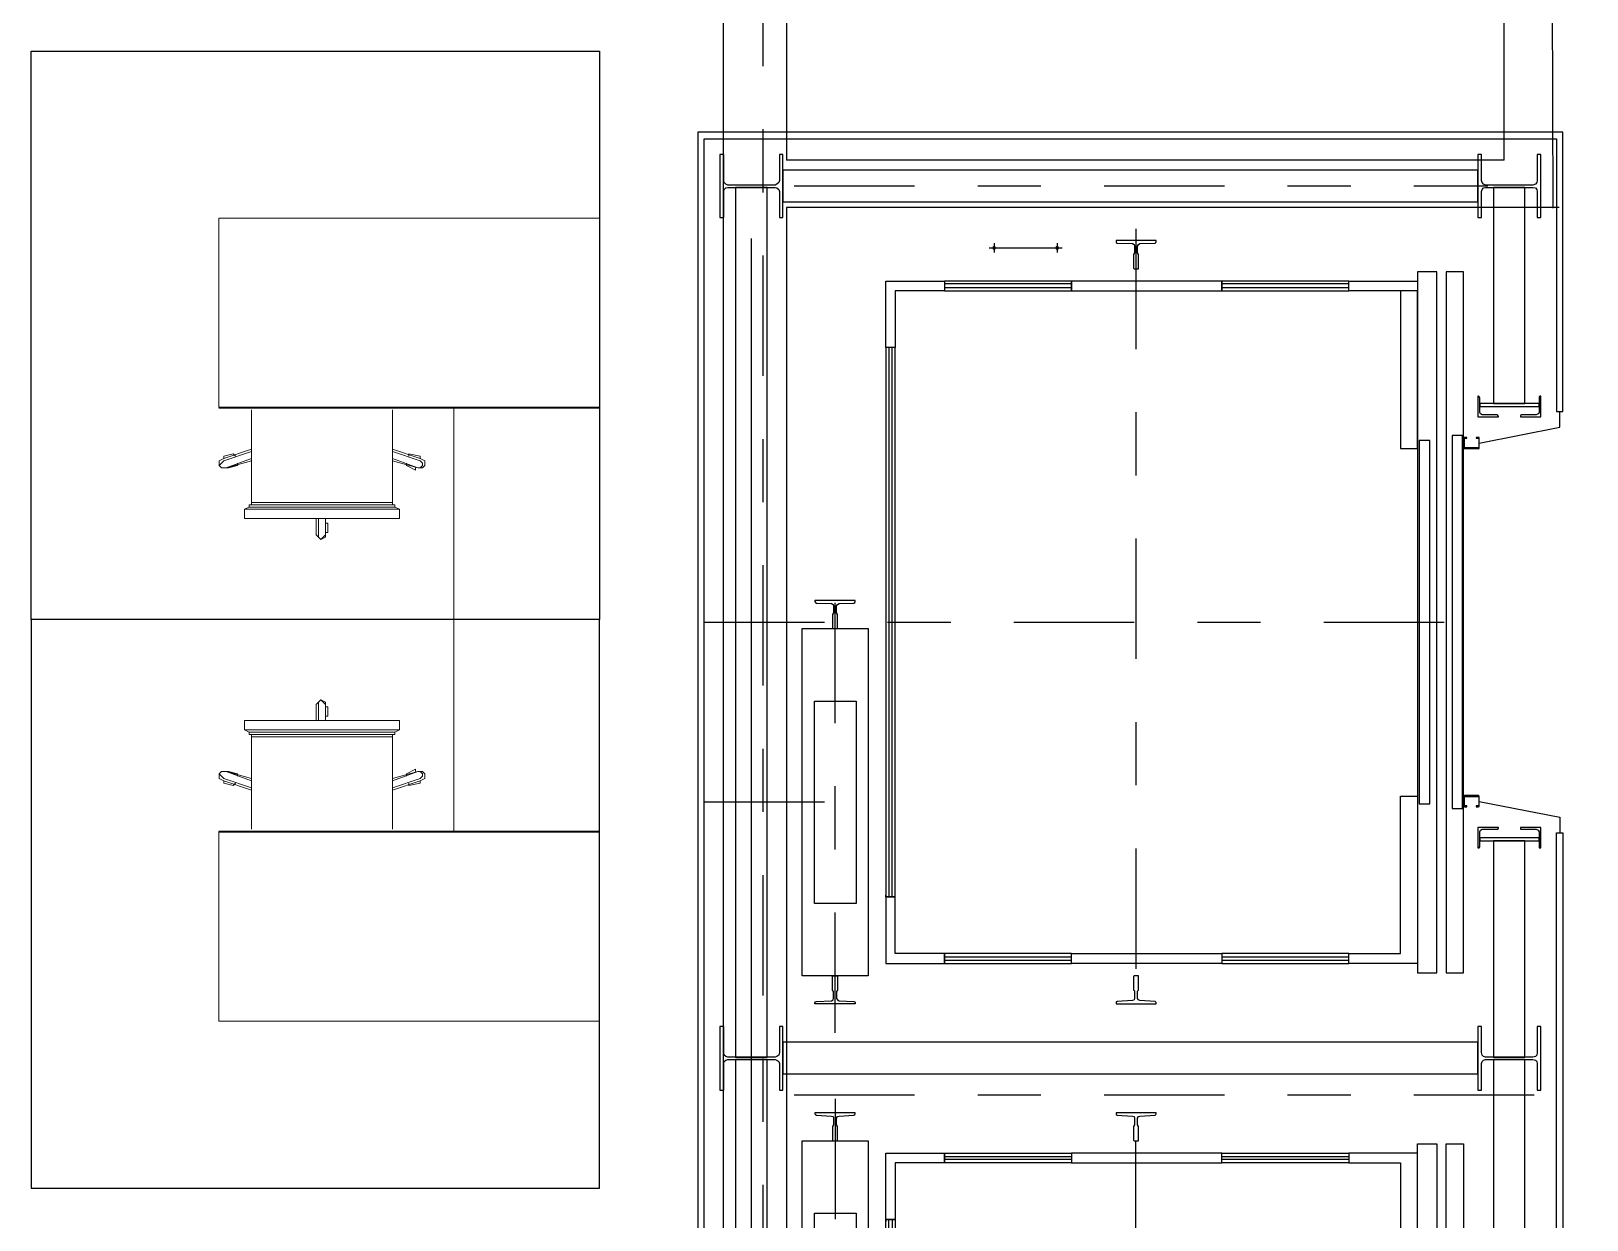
# Model space of a CAD drawing. Header units: millimetres. Extents: x 2148 to 2681, y 758 to 986.
# Drawn here: x 2606.859 to 2609.322, y 948.094 to 949.976 of the extents above; entities that cross this region are included whole.
import ezdxf

# ---------------------------------------------------------------- set-up
doc = ezdxf.new("R2010")
doc.units = ezdxf.units.MM
doc.linetypes.add('ACAD_ISO02W100', pattern=[15, 12, -3])
doc.linetypes.add('CENTER2', pattern=[28.575, 19.05, -3.175, 3.175, -3.175])
for name, color, linetype in [('4', 4, 'Continuous'), ('ar elev', 2, 'Continuous'), ('at_Entity', 7, 'Continuous'), ('COLUMN', 7, 'Continuous'), ('D', 1, 'Continuous'), ('ELAYOUT', 4, 'Continuous'), ('HATCH', 8, 'Continuous'), ('S_GRID LINES', 252, 'Continuous')]:
    doc.layers.add(name, color=color, linetype=linetype)

# ---------------------------------------------------------------- blocks, each defined once
blk = doc.blocks.new('elevf')
at = {"layer": 'ar elev', "color": 8, "linetype": 'CENTER2', "ltscale": 0.01}
for p, q in [((-79971.6435, -1903.4139), (-79971.6435, -1904.641)), ((-79971.3582, -1903.4139), (-79971.3582, -1903.6992)), ((-79970.5474, -1903.4139), (-79970.5474, -1903.6992)), ((-79970.2628, -1903.4139), (-79970.2628, -1904.641)), ((-79971.0176, -1903.6213), (-79971.7248, -1903.6213)), ((-79970.9129, -1903.6213), (-79970.198, -1903.6213)), ((-79972.2562, -1904.0976), (-79971.0307, -1904.0976)), ((-79969.6398, -1904.0976), (-79970.8927, -1904.0976))]:
    blk.add_line(p, q, dxfattribs=at)
at = {"layer": 'ar elev', "color": 8}
for p, q in [((-79972.2282, -1903.8731), (-79972.2438, -1903.8731)), ((-79972.236, -1903.8708), (-79972.2375, -1903.8715)), ((-79972.2375, -1903.8715), (-79972.2375, -1903.8747)), ((-79972.2375, -1903.8747), (-79972.2344, -1903.8747)), ((-79972.236, -1903.8653), (-79972.236, -1903.9807)), ((-79972.2344, -1903.8715), (-79972.236, -1903.8708)), ((-79972.2336, -1903.8731), (-79972.2344, -1903.8715)), ((-79972.2344, -1903.8747), (-79972.2336, -1903.8731)), ((-79969.6625, -1903.8731), (-79969.6774, -1903.8731)), ((-79969.6703, -1903.8708), (-79969.6719, -1903.8715)), ((-79969.6719, -1903.8715), (-79969.6719, -1903.8747)), ((-79969.6719, -1903.8747), (-79969.6688, -1903.8747)), ((-79969.6703, -1903.8653), (-79969.6703, -1903.9807)), ((-79969.6688, -1903.8715), (-79969.6703, -1903.8708)), ((-79969.668, -1903.8731), (-79969.6688, -1903.8715)), ((-79969.6688, -1903.8747), (-79969.668, -1903.8731)), ((-79972.2282, -1903.9729), (-79972.2438, -1903.9729)), ((-79972.236, -1903.9705), (-79972.2375, -1903.9713)), ((-79972.2375, -1903.9713), (-79972.2375, -1903.9744)), ((-79972.2375, -1903.9744), (-79972.236, -1903.9752)), ((-79972.2344, -1903.9713), (-79972.236, -1903.9705)), ((-79972.236, -1903.9752), (-79972.2344, -1903.9744)), ((-79972.2336, -1903.9729), (-79972.2344, -1903.9713)), ((-79972.2344, -1903.9744), (-79972.2336, -1903.9729)), ((-79969.6625, -1903.9729), (-79969.6774, -1903.9729)), ((-79969.6703, -1903.9705), (-79969.6719, -1903.9713)), ((-79969.6719, -1903.9713), (-79969.6719, -1903.9744)), ((-79969.6719, -1903.9744), (-79969.6703, -1903.9752)), ((-79969.6688, -1903.9713), (-79969.6703, -1903.9705)), ((-79969.6703, -1903.9752), (-79969.6688, -1903.9744)), ((-79969.668, -1903.9729), (-79969.6688, -1903.9713)), ((-79969.6688, -1903.9744), (-79969.668, -1903.9729))]:
    blk.add_line(p, q, dxfattribs=at)
at = {"layer": 'ar elev'}
for points in [[(-79971.9771, -1904.7634), (-79972.409, -1904.7634), (-79972.409, -1903.4139), (-79969.4973, -1903.4139), (-79969.4973, -1904.7634), (-79969.9292, -1904.7634), (-79969.9292, -1904.7735), (-79969.4871, -1904.7735), (-79969.4871, -1903.4038), (-79972.4192, -1903.4038), (-79972.4192, -1904.7735), (-79971.9771, -1904.7735)], [(-79970.9442, -1903.4451), (-79970.9029, -1903.4451), (-79970.9029, -1903.4389), (-79971.0034, -1903.4389), (-79971.0034, -1903.4451), (-79970.9613, -1903.4451), (-79970.9582, -1903.4459), (-79970.9559, -1903.4482), (-79970.9551, -1903.4513), (-79970.9551, -1903.5262), (-79970.9559, -1903.5293), (-79970.9582, -1903.5324), (-79970.9613, -1903.5332), (-79971.0034, -1903.5332), (-79971.0034, -1903.5386), (-79970.9029, -1903.5386), (-79970.9029, -1903.5332), (-79970.9442, -1903.5332), (-79970.9481, -1903.5324), (-79970.9504, -1903.5293), (-79970.9512, -1903.5262), (-79970.9512, -1903.4513), (-79970.9504, -1903.4482), (-79970.9481, -1903.4459)], [(-79970.9504, -1903.5293), (-79970.9512, -1903.5262), (-79970.9512, -1903.4513), (-79970.9504, -1903.4482), (-79970.9481, -1903.4459), (-79970.9442, -1903.4451), (-79970.9029, -1903.4451), (-79970.9029, -1903.4389), (-79971.0034, -1903.4389), (-79971.0034, -1903.4451), (-79970.9613, -1903.4451), (-79970.9582, -1903.4459), (-79970.9559, -1903.4482), (-79970.9551, -1903.4513), (-79970.9551, -1903.5262), (-79970.9559, -1903.5293), (-79970.9582, -1903.5324), (-79970.9613, -1903.5332), (-79971.0034, -1903.5332), (-79971.0034, -1903.5386), (-79970.9029, -1903.5386), (-79970.9029, -1903.5332), (-79970.9442, -1903.5332), (-79970.9481, -1903.5324)], [(-79969.5222, -1903.4389), (-79969.622, -1903.4389), (-79969.622, -1903.4451), (-79969.5807, -1903.4451), (-79969.5776, -1903.4459), (-79969.5752, -1903.4482), (-79969.5745, -1903.4513), (-79969.5745, -1903.5262), (-79969.5752, -1903.5293), (-79969.5776, -1903.5324), (-79969.5807, -1903.5332), (-79969.622, -1903.5332), (-79969.622, -1903.5386), (-79969.5222, -1903.5386), (-79969.5222, -1903.5332), (-79969.5635, -1903.5332), (-79969.5667, -1903.5324), (-79969.569, -1903.5293), (-79969.5706, -1903.5262), (-79969.5706, -1903.4513), (-79969.569, -1903.4482), (-79969.5667, -1903.4459), (-79969.5635, -1903.4451), (-79969.5222, -1903.4451)], [(-79971.6333, -1903.5691), (-79971.0837, -1903.5691), (-79971.0837, -1903.6735), (-79971.6333, -1903.6735)], [(-79970.8226, -1903.5691), (-79970.273, -1903.5691), (-79970.273, -1903.6735), (-79970.8226, -1903.6735)], [(-79971.2116, -1903.7016), (-79971.2085, -1903.7016), (-79971.2085, -1903.7016), (-79971.2116, -1903.7016)], [(-79970.6947, -1903.7016), (-79970.6978, -1903.7016), (-79970.6978, -1903.7016), (-79970.6947, -1903.7016)], [(-79972.1837, -1903.9955), (-79972.1681, -1903.9955), (-79972.1681, -1904.2333), (-79972.1837, -1904.2333)], [(-79971.1032, -1903.9955), (-79971.1188, -1903.9955), (-79971.1188, -1904.2333), (-79971.1032, -1904.2333)], [(-79970.8031, -1903.9955), (-79970.7875, -1903.9955), (-79970.7875, -1904.2333), (-79970.8031, -1904.2333)], [(-79969.7226, -1903.9955), (-79969.7382, -1903.9955), (-79969.7382, -1904.2333), (-79969.7226, -1904.2333)], [(-79972.1681, -1904.4344), (-79972.1837, -1904.4344), (-79972.1837, -1904.5435), (-79972.1681, -1904.5435)], [(-79969.7382, -1904.4344), (-79969.7226, -1904.4344), (-79969.7226, -1904.5435), (-79969.7382, -1904.5435)], [(-79972.1681, -1904.5163), (-79971.9187, -1904.5163), (-79971.9187, -1904.5435), (-79972.1681, -1904.5435)], [(-79969.7382, -1904.5163), (-79969.9876, -1904.5163), (-79969.9876, -1904.5435), (-79969.7382, -1904.5435)], [(-79972.1985, -1904.5435), (-79971.0884, -1904.5435), (-79971.0884, -1904.5739), (-79972.1985, -1904.5739)], [(-79971.9311, -1904.5459), (-79971.3558, -1904.5459), (-79971.3558, -1904.563), (-79971.9311, -1904.563)], [(-79969.7078, -1904.5435), (-79970.8179, -1904.5435), (-79970.8179, -1904.5739), (-79969.7078, -1904.5739)], [(-79969.9752, -1904.5459), (-79970.5505, -1904.5459), (-79970.5505, -1904.563), (-79969.9752, -1904.563)], [(-79971.9389, -1904.5981), (-79971.3488, -1904.5981), (-79971.3488, -1904.6145), (-79971.9389, -1904.6145)], [(-79969.9674, -1904.5981), (-79970.5575, -1904.5981), (-79970.5575, -1904.6145), (-79969.9674, -1904.6145)], [(-79971.9202, -1904.616), (-79971.9343, -1904.616), (-79971.9358, -1904.6168), (-79971.9358, -1904.6176), (-79971.9358, -1904.6215), (-79971.935, -1904.6215), (-79971.935, -1904.6176), (-79971.9195, -1904.6176), (-79971.9195, -1904.6402), (-79971.935, -1904.6402), (-79971.935, -1904.6363), (-79971.9358, -1904.6363), (-79971.9358, -1904.6394), (-79971.9358, -1904.641), (-79971.9343, -1904.641), (-79971.9202, -1904.641), (-79971.9187, -1904.641), (-79971.9187, -1904.6394), (-79971.9187, -1904.6176), (-79971.9187, -1904.6168)], [(-79971.3511, -1904.6168), (-79971.3527, -1904.616), (-79971.3667, -1904.616), (-79971.3683, -1904.6168), (-79971.3683, -1904.6176), (-79971.3683, -1904.6394), (-79971.3683, -1904.641), (-79971.3667, -1904.641), (-79971.3527, -1904.641), (-79971.3511, -1904.641), (-79971.3511, -1904.6363), (-79971.3519, -1904.6363), (-79971.3519, -1904.6402), (-79971.3675, -1904.6402), (-79971.3675, -1904.6176), (-79971.3519, -1904.6176), (-79971.3519, -1904.6215), (-79971.3511, -1904.6215)], [(-79970.5372, -1904.6176), (-79970.5388, -1904.616), (-79970.5536, -1904.616), (-79970.5552, -1904.6176), (-79970.5552, -1904.6215), (-79970.5536, -1904.6215), (-79970.5536, -1904.6176), (-79970.5388, -1904.6176), (-79970.5388, -1904.6402), (-79970.5536, -1904.6402), (-79970.5536, -1904.6363), (-79970.5552, -1904.6363), (-79970.5552, -1904.6394), (-79970.5544, -1904.641), (-79970.5536, -1904.641), (-79970.5388, -1904.641), (-79970.538, -1904.641), (-79970.5372, -1904.6394)], [(-79969.9705, -1904.6168), (-79969.972, -1904.616), (-79969.9861, -1904.616), (-79969.9876, -1904.6168), (-79969.9876, -1904.6176), (-79969.9876, -1904.6394), (-79969.9876, -1904.641), (-79969.9861, -1904.641), (-79969.972, -1904.641), (-79969.9705, -1904.641), (-79969.9705, -1904.6363), (-79969.9713, -1904.6363), (-79969.9713, -1904.6402), (-79969.9869, -1904.6402), (-79969.9869, -1904.6176), (-79969.9713, -1904.6176), (-79969.9713, -1904.6215), (-79969.9705, -1904.6215)], [(-79972.2835, -1904.6386), (-79972.3841, -1904.6386), (-79972.3841, -1904.6449), (-79972.3428, -1904.6449), (-79972.3389, -1904.6457), (-79972.3365, -1904.648), (-79972.3358, -1904.6511), (-79972.3358, -1904.726), (-79972.3365, -1904.7299), (-79972.3389, -1904.7322), (-79972.3428, -1904.733), (-79972.3841, -1904.733), (-79972.3841, -1904.7384), (-79972.2835, -1904.7384), (-79972.2835, -1904.733), (-79972.3256, -1904.733), (-79972.3287, -1904.7322), (-79972.3311, -1904.7299), (-79972.3319, -1904.726), (-79972.3319, -1904.6511), (-79972.3311, -1904.648), (-79972.3287, -1904.6457), (-79972.3256, -1904.6449), (-79972.2835, -1904.6449)], [(-79971.9686, -1904.6386), (-79972.0013, -1904.6386), (-79972.0013, -1904.6394), (-79972.0005, -1904.641), (-79971.999, -1904.6418), (-79971.9756, -1904.6418), (-79971.9725, -1904.6433), (-79971.9717, -1904.6457), (-79971.9717, -1904.6691), (-79971.9709, -1904.6706), (-79971.9693, -1904.6714), (-79971.9686, -1904.6714)], [(-79971.9849, -1904.6418), (-79971.9896, -1904.6418), (-79971.9896, -1904.7361), (-79971.9849, -1904.7361)], [(-79971.2856, -1904.6394), (-79971.2856, -1904.6386), (-79971.3184, -1904.6386), (-79971.3184, -1904.6714), (-79971.3176, -1904.6714), (-79971.3161, -1904.6706), (-79971.3153, -1904.6691), (-79971.3153, -1904.6457), (-79971.3145, -1904.6433), (-79971.3114, -1904.6418), (-79971.288, -1904.6418), (-79971.2864, -1904.641)], [(-79971.2973, -1904.6418), (-79971.302, -1904.6418), (-79971.302, -1904.7361), (-79971.2973, -1904.7361)], [(-79970.9442, -1904.6449), (-79970.9029, -1904.6449), (-79970.9029, -1904.6386), (-79971.0034, -1904.6386), (-79971.0034, -1904.6449), (-79970.9613, -1904.6449), (-79970.9582, -1904.6457), (-79970.9559, -1904.648), (-79970.9551, -1904.6511), (-79970.9551, -1904.726), (-79970.9559, -1904.7299), (-79970.9582, -1904.7322), (-79970.9613, -1904.733), (-79971.0034, -1904.733), (-79971.0034, -1904.7384), (-79970.9029, -1904.7384), (-79970.9029, -1904.733), (-79970.9442, -1904.733), (-79970.9481, -1904.7322), (-79970.9504, -1904.7299), (-79970.9512, -1904.726), (-79970.9512, -1904.6511), (-79970.9504, -1904.648), (-79970.9481, -1904.6457)], [(-79970.5879, -1904.6386), (-79970.6199, -1904.6386), (-79970.6199, -1904.6394), (-79970.6199, -1904.641), (-79970.6183, -1904.6418), (-79970.5949, -1904.6418), (-79970.5918, -1904.6433), (-79970.5903, -1904.6457), (-79970.5903, -1904.6691), (-79970.5903, -1904.6706), (-79970.5887, -1904.6714), (-79970.5879, -1904.6714)], [(-79970.6043, -1904.6418), (-79970.609, -1904.6418), (-79970.609, -1904.7361), (-79970.6043, -1904.7361)], [(-79969.9307, -1904.6418), (-79969.9073, -1904.6418), (-79969.9058, -1904.641), (-79969.905, -1904.6394), (-79969.905, -1904.6386), (-79969.9377, -1904.6386), (-79969.9377, -1904.6714), (-79969.937, -1904.6714), (-79969.9354, -1904.6706), (-79969.9346, -1904.6691), (-79969.9346, -1904.6457), (-79969.9331, -1904.6433)], [(-79969.9167, -1904.6418), (-79969.9214, -1904.6418), (-79969.9214, -1904.7361), (-79969.9167, -1904.7361)], [(-79969.5222, -1904.6386), (-79969.622, -1904.6386), (-79969.622, -1904.6449), (-79969.5807, -1904.6449), (-79969.5776, -1904.6457), (-79969.5752, -1904.648), (-79969.5745, -1904.6511), (-79969.5745, -1904.726), (-79969.5752, -1904.7299), (-79969.5776, -1904.7322), (-79969.5807, -1904.733), (-79969.622, -1904.733), (-79969.622, -1904.7384), (-79969.5222, -1904.7384), (-79969.5222, -1904.733), (-79969.5635, -1904.733), (-79969.5667, -1904.7322), (-79969.569, -1904.7299), (-79969.5706, -1904.726), (-79969.5706, -1904.6511), (-79969.569, -1904.648), (-79969.5667, -1904.6457), (-79969.5635, -1904.6449), (-79969.5222, -1904.6449)], [(-79971.9686, -1904.7065), (-79971.9709, -1904.7065), (-79971.9717, -1904.708), (-79971.9717, -1904.7314), (-79971.9725, -1904.7345), (-79971.9756, -1904.7361), (-79972.0005, -1904.7361), (-79972.0013, -1904.7377), (-79972.0013, -1904.7384), (-79971.9686, -1904.7384)], [(-79971.3145, -1904.7345), (-79971.3153, -1904.7314), (-79971.3153, -1904.708), (-79971.3161, -1904.7065), (-79971.3176, -1904.7065), (-79971.3184, -1904.7065), (-79971.3184, -1904.7384), (-79971.2856, -1904.7384), (-79971.2856, -1904.7377), (-79971.2864, -1904.7361), (-79971.288, -1904.7361), (-79971.3114, -1904.7361)], [(-79970.5879, -1904.7065), (-79970.5903, -1904.7065), (-79970.5903, -1904.7314), (-79970.5918, -1904.7345), (-79970.5949, -1904.7361), (-79970.6199, -1904.7361), (-79970.6199, -1904.7384), (-79970.5879, -1904.7384)], [(-79969.9346, -1904.7314), (-79969.9346, -1904.708), (-79969.9354, -1904.7065), (-79969.937, -1904.7065), (-79969.9377, -1904.7065), (-79969.9377, -1904.7384), (-79969.905, -1904.7384), (-79969.905, -1904.7377), (-79969.9058, -1904.7361), (-79969.9073, -1904.7361), (-79969.9307, -1904.7361), (-79969.9331, -1904.7345)], [(-79971.3098, -1904.7634), (-79970.5965, -1904.7634), (-79970.5965, -1904.7735), (-79971.3098, -1904.7735)]]:
    blk.add_lwpolyline(points, close=True, dxfattribs=at)
at = {"layer": 'ar elev', "color": 3}
for points in [[(-79970.9551, -1903.4638), (-79972.3319, -1903.4638), (-79972.3319, -1903.5137), (-79970.9551, -1903.5137)], [(-79969.5745, -1903.4638), (-79970.9512, -1903.4638), (-79970.9512, -1903.5137), (-79969.5745, -1903.5137)], [(-79972.3092, -1903.5386), (-79972.3591, -1903.5386), (-79972.3591, -1904.6386), (-79972.3092, -1904.6386)], [(-79970.9278, -1903.5386), (-79970.9777, -1903.5386), (-79970.9777, -1904.6386), (-79970.9278, -1904.6386)], [(-79969.5472, -1903.5386), (-79969.5971, -1903.5386), (-79969.5971, -1904.6386), (-79969.5472, -1904.6386)], [(-79971.9896, -1904.6636), (-79972.3319, -1904.6636), (-79972.3319, -1904.7135), (-79971.9896, -1904.7135)], [(-79970.9551, -1904.6636), (-79971.2973, -1904.6636), (-79971.2973, -1904.7135), (-79970.9551, -1904.7135)], [(-79970.609, -1904.6636), (-79970.9512, -1904.6636), (-79970.9512, -1904.7135), (-79970.609, -1904.7135)], [(-79969.5745, -1904.6636), (-79969.9167, -1904.6636), (-79969.9167, -1904.7135), (-79969.5745, -1904.7135)]]:
    blk.add_lwpolyline(points, close=True, dxfattribs=at)
at = {"layer": 'ar elev', "color": 8}
for points in [[(-79971.6583, -1903.6189), (-79971.6692, -1903.6189), (-79971.6715, -1903.6182), (-79971.6723, -1903.6158), (-79971.6739, -1903.5917), (-79971.6747, -1903.5901), (-79971.6762, -1903.5893), (-79971.6778, -1903.5893), (-79971.6778, -1903.6532), (-79971.6762, -1903.6532), (-79971.6747, -1903.6525), (-79971.6739, -1903.6509), (-79971.6723, -1903.6275), (-79971.6715, -1903.6252), (-79971.6692, -1903.6236), (-79971.6583, -1903.6236), (-79971.656, -1903.6252), (-79971.6341, -1903.6252), (-79971.6333, -1903.6252), (-79971.6333, -1903.6182), (-79971.6341, -1903.6174), (-79971.656, -1903.6174)], [(-79971.0393, -1903.5893), (-79971.0409, -1903.5893), (-79971.0424, -1903.5901), (-79971.0432, -1903.5917), (-79971.0448, -1903.6158), (-79971.0455, -1903.6182), (-79971.0479, -1903.6189), (-79971.0588, -1903.6189), (-79971.0611, -1903.6174), (-79971.083, -1903.6174), (-79971.0837, -1903.6182), (-79971.0837, -1903.6252), (-79971.0611, -1903.6252), (-79971.0588, -1903.6236), (-79971.0479, -1903.6236), (-79971.0455, -1903.6252), (-79971.0448, -1903.6275), (-79971.0432, -1903.6509), (-79971.0424, -1903.6525), (-79971.0409, -1903.6532), (-79971.0393, -1903.6532)], [(-79970.867, -1903.5893), (-79970.8654, -1903.5893), (-79970.8639, -1903.5901), (-79970.8631, -1903.5917), (-79970.8623, -1903.6158), (-79970.8608, -1903.6182), (-79970.8584, -1903.6189), (-79970.8475, -1903.6189), (-79970.8452, -1903.6174), (-79970.8234, -1903.6174), (-79970.8226, -1903.6182), (-79970.8226, -1903.6252), (-79970.8234, -1903.6252), (-79970.8452, -1903.6252), (-79970.8475, -1903.6236), (-79970.8584, -1903.6236), (-79970.8608, -1903.6252), (-79970.8623, -1903.6275), (-79970.8631, -1903.6509), (-79970.8639, -1903.6525), (-79970.8654, -1903.6532), (-79970.867, -1903.6532)], [(-79970.2285, -1903.5893), (-79970.2301, -1903.5893), (-79970.2316, -1903.5901), (-79970.2324, -1903.5917), (-79970.2332, -1903.6158), (-79970.2348, -1903.6182), (-79970.2371, -1903.6189), (-79970.248, -1903.6189), (-79970.2504, -1903.6174), (-79970.2722, -1903.6174), (-79970.273, -1903.6182), (-79970.273, -1903.6252), (-79970.2722, -1903.6252), (-79970.2504, -1903.6252), (-79970.248, -1903.6236), (-79970.2371, -1903.6236), (-79970.2348, -1903.6252), (-79970.2332, -1903.6275), (-79970.2324, -1903.6509), (-79970.2316, -1903.6525), (-79970.2301, -1903.6532), (-79970.2285, -1903.6532)], [(-79972.0785, -1903.7016), (-79971.2085, -1903.7016), (-79971.2085, -1903.7164), (-79972.0785, -1903.7164)], [(-79972.0785, -1903.7063), (-79971.2085, -1903.7063), (-79971.2085, -1903.7117), (-79972.0785, -1903.7117)], [(-79969.8278, -1903.7016), (-79970.6978, -1903.7016), (-79970.6978, -1903.7164), (-79969.8278, -1903.7164)], [(-79969.8278, -1903.7063), (-79970.6978, -1903.7063), (-79970.6978, -1903.7117), (-79969.8278, -1903.7117)], [(-79972.1837, -1903.7944), (-79972.1681, -1903.7944), (-79972.1681, -1903.9955), (-79972.1837, -1903.9955)], [(-79972.1791, -1903.7944), (-79972.1736, -1903.7944), (-79972.1736, -1903.9955), (-79972.1791, -1903.9955)], [(-79971.1188, -1903.7944), (-79971.1032, -1903.7944), (-79971.1032, -1903.9955), (-79971.1188, -1903.9955)], [(-79971.1134, -1903.7944), (-79971.1087, -1903.7944), (-79971.1087, -1903.9955), (-79971.1134, -1903.9955)], [(-79970.7875, -1903.7944), (-79970.8031, -1903.7944), (-79970.8031, -1903.9955), (-79970.7875, -1903.9955)], [(-79970.7929, -1903.7944), (-79970.7976, -1903.7944), (-79970.7976, -1903.9955), (-79970.7929, -1903.9955)], [(-79969.7226, -1903.7944), (-79969.7382, -1903.7944), (-79969.7382, -1903.9955), (-79969.7226, -1903.9955)], [(-79969.7272, -1903.7944), (-79969.7327, -1903.7944), (-79969.7327, -1903.9955), (-79969.7272, -1903.9955)], [(-79972.2032, -1904.0945), (-79972.204, -1904.0937), (-79972.2258, -1904.0937), (-79972.2258, -1904.0945), (-79972.2282, -1904.0953), (-79972.2391, -1904.0953), (-79972.2414, -1904.0945), (-79972.2422, -1904.0922), (-79972.2438, -1904.068), (-79972.2445, -1904.0664), (-79972.2477, -1904.0664), (-79972.2477, -1904.1296), (-79972.2461, -1904.1296), (-79972.2445, -1904.1288), (-79972.2438, -1904.128), (-79972.2422, -1904.1039), (-79972.2414, -1904.1015), (-79972.2391, -1904.1), (-79972.2282, -1904.1), (-79972.2258, -1904.1015), (-79972.218, -1904.1015), (-79972.204, -1904.1015), (-79972.2032, -1904.1015)], [(-79971.0393, -1904.0664), (-79971.0409, -1904.0664), (-79971.0424, -1904.0664), (-79971.0432, -1904.068), (-79971.0448, -1904.0922), (-79971.0455, -1904.0945), (-79971.0479, -1904.0953), (-79971.0588, -1904.0953), (-79971.0611, -1904.0937), (-79971.0689, -1904.0937), (-79971.083, -1904.0937), (-79971.0837, -1904.0945), (-79971.0837, -1904.1015), (-79971.083, -1904.1015), (-79971.0611, -1904.1015), (-79971.0588, -1904.1), (-79971.0479, -1904.1), (-79971.0455, -1904.1015), (-79971.0448, -1904.1039), (-79971.0432, -1904.128), (-79971.0424, -1904.1288), (-79971.0409, -1904.1296), (-79971.0393, -1904.1296)], [(-79970.8631, -1904.068), (-79970.8639, -1904.0664), (-79970.867, -1904.0664), (-79970.867, -1904.1296), (-79970.8647, -1904.1296), (-79970.8631, -1904.128), (-79970.8616, -1904.1039), (-79970.8608, -1904.1015), (-79970.8584, -1904.1), (-79970.8467, -1904.1), (-79970.8452, -1904.1015), (-79970.8374, -1904.1015), (-79970.8234, -1904.1015), (-79970.8226, -1904.1015), (-79970.8226, -1904.0945), (-79970.8234, -1904.0937), (-79970.8452, -1904.0937), (-79970.8452, -1904.0945), (-79970.8467, -1904.0953), (-79970.8584, -1904.0953), (-79970.8608, -1904.0945), (-79970.8616, -1904.0922)], [(-79969.6586, -1904.0664), (-79969.6602, -1904.0664), (-79969.6618, -1904.0664), (-79969.6625, -1904.068), (-79969.6633, -1904.0922), (-79969.6649, -1904.0945), (-79969.6672, -1904.0953), (-79969.6781, -1904.0953), (-79969.6805, -1904.0937), (-79969.6875, -1904.0937), (-79969.7023, -1904.0937), (-79969.7031, -1904.0945), (-79969.7031, -1904.1015), (-79969.7023, -1904.1015), (-79969.6805, -1904.1015), (-79969.6781, -1904.1), (-79969.6672, -1904.1), (-79969.6649, -1904.1015), (-79969.6633, -1904.1039), (-79969.6625, -1904.128), (-79969.6618, -1904.1288), (-79969.6602, -1904.1296), (-79969.6586, -1904.1296)], [(-79972.1837, -1904.2333), (-79972.1681, -1904.2333), (-79972.1681, -1904.4344), (-79972.1837, -1904.4344)], [(-79972.1791, -1904.2333), (-79972.1736, -1904.2333), (-79972.1736, -1904.4344), (-79972.1791, -1904.4344)], [(-79971.1188, -1904.2333), (-79971.1032, -1904.2333), (-79971.1032, -1904.4344), (-79971.1188, -1904.4344)], [(-79971.1134, -1904.2333), (-79971.1087, -1904.2333), (-79971.1087, -1904.4344), (-79971.1134, -1904.4344)], [(-79970.7875, -1904.2333), (-79970.8031, -1904.2333), (-79970.8031, -1904.4344), (-79970.7875, -1904.4344)], [(-79970.7929, -1904.2333), (-79970.7976, -1904.2333), (-79970.7976, -1904.4344), (-79970.7929, -1904.4344)], [(-79969.7226, -1904.2333), (-79969.7382, -1904.2333), (-79969.7382, -1904.4344), (-79969.7226, -1904.4344)], [(-79969.7272, -1904.2333), (-79969.7327, -1904.2333), (-79969.7327, -1904.4344), (-79969.7272, -1904.4344)]]:
    blk.add_lwpolyline(points, close=True, dxfattribs=at)
at = {"layer": 'ar elev', "linetype": 'ACAD_ISO02W100', "ltscale": 0.3}
for points in [[(-79971.5187, -1903.5885), (-79971.1983, -1903.5885), (-79971.1983, -1903.6548), (-79971.5187, -1903.6548)], [(-79970.708, -1903.5885), (-79970.3876, -1903.5885), (-79970.3876, -1903.6548), (-79970.708, -1903.6548)]]:
    blk.add_lwpolyline(points, close=True, dxfattribs=at)
at = {"layer": 'ar elev'}
for points in [[(-79972.0785, -1903.7164), (-79972.0785, -1903.7016), (-79972.1837, -1903.7016), (-79972.1837, -1903.7944), (-79972.1681, -1903.7944), (-79972.1681, -1903.7164), (-79972.0785, -1903.7164)], [(-79971.2085, -1903.7164), (-79971.2085, -1903.7016), (-79971.1032, -1903.7016), (-79971.1032, -1903.7944), (-79971.1188, -1903.7944), (-79971.1188, -1903.7164), (-79971.2085, -1903.7164)], [(-79970.6978, -1903.7164), (-79970.6978, -1903.7016), (-79970.8031, -1903.7016), (-79970.8031, -1903.7944), (-79970.7875, -1903.7944), (-79970.7875, -1903.7164), (-79970.6978, -1903.7164)], [(-79969.8278, -1903.7164), (-79969.8278, -1903.7016), (-79969.7226, -1903.7016), (-79969.7226, -1903.7944), (-79969.7382, -1903.7944), (-79969.7382, -1903.7164), (-79969.8278, -1903.7164)], [(-79971.1032, -1904.4344), (-79971.1188, -1904.4344), (-79971.1188, -1904.5163), (-79971.3683, -1904.5163), (-79971.3683, -1904.5435), (-79971.1032, -1904.5435), (-79971.1032, -1904.4344)], [(-79970.8031, -1904.4344), (-79970.7875, -1904.4344), (-79970.7875, -1904.5163), (-79970.538, -1904.5163), (-79970.538, -1904.5435), (-79970.8031, -1904.5435), (-79970.8031, -1904.4344)], [(-79972.1985, -1904.5888), (-79971.0884, -1904.5888), (-79971.0884, -1904.616), (-79972.1985, -1904.616), (-79972.1985, -1904.5888)], [(-79969.7078, -1904.5888), (-79970.8179, -1904.5888), (-79970.8179, -1904.616), (-79969.7078, -1904.616), (-79969.7078, -1904.5888)], [(-79971.9273, -1904.641), (-79971.9522, -1904.7688), (-79971.9771, -1904.7688)], [(-79971.3597, -1904.641), (-79971.3348, -1904.7688), (-79971.3098, -1904.7688)], [(-79970.5466, -1904.641), (-79970.5715, -1904.7688), (-79970.5965, -1904.7688)], [(-79969.9791, -1904.641), (-79969.9541, -1904.7688), (-79969.9292, -1904.7688)]]:
    blk.add_lwpolyline(points, dxfattribs=at)

msp = doc.modelspace()

# ---------------------------------------------------------------- linework, layer by layer
at = {"layer": '4', "color": 4, "lineweight": -3, "ltscale": 0.05}
msp.add_line((2609.2658245, 950.3132565, 0), (2609.2680501, 949.6957762, 0), dxfattribs=at)
at = {"layer": 'at_Entity', "color": 0, "lineweight": 15}
for p, q in [((2607.1559384, 949.6801445, 0), (2607.1559384, 949.3800255, 0)), ((2607.1559384, 949.6801445, 0), (2607.758657, 949.6801445, 0)), ((2607.1559384, 949.6801445, 0), (2607.1559384, 949.3800255, 0)), ((2607.1559384, 949.6801445, 0), (2607.758657, 949.6801445, 0)), ((2607.2076079, 949.2299657, 0), (2607.2076079, 949.376365, 0)), ((2607.2076079, 949.2299657, 0), (2607.2076079, 949.376365, 0)), ((2607.4308677, 949.376365, 0), (2607.4308677, 949.2299657, 0)), ((2607.4308677, 949.376365, 0), (2607.4308677, 949.2299657, 0)), ((2607.5280775, 949.3800255, 0), (2607.5280775, 949.0443679, 0)), ((2607.5280775, 949.3800255, 0), (2607.5280775, 949.0443679, 0)), ((2607.1636879, 949.2995052, 0), (2607.2076079, 949.3141452, 0)), ((2607.1636879, 949.2995052, 0), (2607.2076079, 949.3141452, 0)), ((2607.1636879, 949.2958454, 0), (2607.2076079, 949.3104854, 0)), ((2607.1636879, 949.2958454, 0), (2607.2076079, 949.3104854, 0)), ((2607.4308677, 949.3141452, 0), (2607.474787, 949.2995052, 0)), ((2607.4308677, 949.3141452, 0), (2607.474787, 949.2995052, 0)), ((2607.474787, 949.2958454, 0), (2607.4308677, 949.3104854, 0)), ((2607.474787, 949.2958454, 0), (2607.4308677, 949.3104854, 0)), ((2607.1563682, 949.2958454, 0), (2607.1636879, 949.2995052, 0)), ((2607.1563682, 949.2958454, 0), (2607.1636879, 949.2995052, 0)), ((2607.1563682, 949.2885257, 0), (2607.1563682, 949.2958454, 0)), ((2607.1563682, 949.2885257, 0), (2607.1563682, 949.2958454, 0)), ((2607.1563682, 949.2885257, 0), (2607.160028, 949.2921855, 0)), ((2607.1563682, 949.2885257, 0), (2607.160028, 949.2921855, 0)), ((2607.160028, 949.2848652, 0), (2607.1563682, 949.2885257, 0)), ((2607.160028, 949.2848652, 0), (2607.1563682, 949.2885257, 0)), ((2607.160028, 949.2848652, 0), (2607.1563682, 949.2885257, 0)), ((2607.160028, 949.2848652, 0), (2607.1563682, 949.2885257, 0)), ((2607.160028, 949.2921855, 0), (2607.1636879, 949.2958454, 0)), ((2607.160028, 949.2921855, 0), (2607.1636879, 949.2958454, 0)), ((2607.1673477, 949.2848652, 0), (2607.160028, 949.2848652, 0)), ((2607.1636879, 949.2848652, 0), (2607.160028, 949.2848652, 0)), ((2607.1673477, 949.2848652, 0), (2607.160028, 949.2848652, 0)), ((2607.1636879, 949.2848652, 0), (2607.160028, 949.2848652, 0)), ((2607.1636879, 949.3031657, 0), (2607.1783279, 949.3068255, 0)), ((2607.1636879, 949.3031657, 0), (2607.1783279, 949.3068255, 0)), ((2607.1636879, 949.2995052, 0), (2607.1636879, 949.3031657, 0)), ((2607.1636879, 949.2995052, 0), (2607.1636879, 949.3031657, 0)), ((2607.2076079, 949.2995052, 0), (2607.1673477, 949.2848652, 0)), ((2607.2076079, 949.2995052, 0), (2607.1673477, 949.2848652, 0)), ((2607.1673477, 949.2848652, 0), (2607.2076079, 949.2958454, 0)), ((2607.1673477, 949.2848652, 0), (2607.2076079, 949.2958454, 0)), ((2607.1710076, 949.2848652, 0), (2607.1673477, 949.2848652, 0)), ((2607.1710076, 949.2848652, 0), (2607.1673477, 949.2848652, 0)), ((2607.1856476, 949.2885257, 0), (2607.1710076, 949.2848652, 0)), ((2607.1856476, 949.2885257, 0), (2607.1710076, 949.2848652, 0)), ((2607.1783279, 949.3068255, 0), (2607.1819877, 949.3031657, 0)), ((2607.1783279, 949.3068255, 0), (2607.1819877, 949.3031657, 0)), ((2607.1856476, 949.2921855, 0), (2607.1856476, 949.2885257, 0)), ((2607.1856476, 949.2921855, 0), (2607.1856476, 949.2885257, 0)), ((2607.4308677, 949.2995052, 0), (2607.4711272, 949.2848652, 0)), ((2607.4308677, 949.2995052, 0), (2607.4711272, 949.2848652, 0)), ((2607.4711272, 949.2848652, 0), (2607.4308677, 949.2958454, 0)), ((2607.4711272, 949.2848652, 0), (2607.4308677, 949.2958454, 0)), ((2607.4528274, 949.2885257, 0), (2607.4528274, 949.2921855, 0)), ((2607.4528274, 949.2885257, 0), (2607.4528274, 949.2921855, 0)), ((2607.4674674, 949.2812054, 0), (2607.4528274, 949.2885257, 0)), ((2607.4674674, 949.2812054, 0), (2607.4528274, 949.2885257, 0)), ((2607.4564872, 949.3031657, 0), (2607.4564872, 949.3068255, 0)), ((2607.4564872, 949.3068255, 0), (2607.474787, 949.3031657, 0)), ((2607.4564872, 949.3031657, 0), (2607.4564872, 949.3068255, 0)), ((2607.4564872, 949.3068255, 0), (2607.474787, 949.3031657, 0)), ((2607.4674674, 949.2848652, 0), (2607.4674674, 949.2812054, 0)), ((2607.4674674, 949.2848652, 0), (2607.4674674, 949.2812054, 0)), ((2607.4784475, 949.2848652, 0), (2607.4711272, 949.2848652, 0)), ((2607.4711272, 949.2848652, 0), (2607.474787, 949.2848652, 0)), ((2607.4784475, 949.2848652, 0), (2607.4711272, 949.2848652, 0)), ((2607.4711272, 949.2848652, 0), (2607.474787, 949.2848652, 0)), ((2607.474787, 949.3031657, 0), (2607.474787, 949.2995052, 0)), ((2607.474787, 949.3031657, 0), (2607.474787, 949.2995052, 0)), ((2607.474787, 949.2995052, 0), (2607.4821073, 949.2958454, 0)), ((2607.474787, 949.2995052, 0), (2607.4821073, 949.2958454, 0)), ((2607.4784475, 949.2921855, 0), (2607.474787, 949.2958454, 0)), ((2607.4784475, 949.2921855, 0), (2607.474787, 949.2958454, 0)), ((2607.474787, 949.2848652, 0), (2607.4784475, 949.2885257, 0)), ((2607.474787, 949.2848652, 0), (2607.4784475, 949.2885257, 0)), ((2607.4784475, 949.2885257, 0), (2607.4784475, 949.2921855, 0)), ((2607.4784475, 949.2885257, 0), (2607.4784475, 949.2921855, 0)), ((2607.4821073, 949.2885257, 0), (2607.4784475, 949.2848652, 0)), ((2607.4821073, 949.2885257, 0), (2607.4784475, 949.2848652, 0)), ((2607.4821073, 949.2958454, 0), (2607.4821073, 949.2885257, 0)), ((2607.4821073, 949.2958454, 0), (2607.4821073, 949.2885257, 0)), ((2607.1966277, 949.2189855, 0), (2607.203948, 949.2226454, 0)), ((2607.1966277, 949.2189855, 0), (2607.203948, 949.2226454, 0)), ((2607.1966277, 949.2153257, 0), (2607.1966277, 949.2189855, 0)), ((2607.1966277, 949.2189855, 0), (2607.4418472, 949.2189855, 0)), ((2607.1966277, 949.2153257, 0), (2607.1966277, 949.2189855, 0)), ((2607.1966277, 949.2189855, 0), (2607.4418472, 949.2189855, 0)), ((2607.1966277, 949.2153257, 0), (2607.1966277, 949.2116659, 0)), ((2607.1966277, 949.2153257, 0), (2607.1966277, 949.2116659, 0)), ((2607.1966277, 949.2043455, 0), (2607.1966277, 949.2116659, 0)), ((2607.1966277, 949.2043455, 0), (2607.1966277, 949.2116659, 0)), ((2607.203948, 949.2226454, 0), (2607.203948, 949.2263052, 0)), ((2607.203948, 949.2263052, 0), (2607.4345275, 949.2263052, 0)), ((2607.203948, 949.2226454, 0), (2607.203948, 949.2263052, 0)), ((2607.203948, 949.2263052, 0), (2607.4345275, 949.2263052, 0)), ((2607.203948, 949.2226454, 0), (2607.4345275, 949.2226454, 0)), ((2607.203948, 949.2226454, 0), (2607.4345275, 949.2226454, 0)), ((2607.2076079, 949.2263052, 0), (2607.2076079, 949.2299657, 0)), ((2607.2076079, 949.2299657, 0), (2607.4308677, 949.2299657, 0)), ((2607.2076079, 949.2263052, 0), (2607.2076079, 949.2299657, 0)), ((2607.2076079, 949.2299657, 0), (2607.4308677, 949.2299657, 0)), ((2607.2112677, 949.2263052, 0), (2607.2076079, 949.2263052, 0)), ((2607.2112677, 949.2263052, 0), (2607.2076079, 949.2263052, 0)), ((2607.4308677, 949.2263052, 0), (2607.4272072, 949.2263052, 0)), ((2607.4308677, 949.2263052, 0), (2607.4272072, 949.2263052, 0)), ((2607.4308677, 949.2299657, 0), (2607.4308677, 949.2263052, 0)), ((2607.4308677, 949.2299657, 0), (2607.4308677, 949.2263052, 0)), ((2607.4345275, 949.2263052, 0), (2607.4345275, 949.2226454, 0)), ((2607.4345275, 949.2263052, 0), (2607.4345275, 949.2226454, 0)), ((2607.4345275, 949.2226454, 0), (2607.4418472, 949.2189855, 0)), ((2607.4345275, 949.2226454, 0), (2607.4418472, 949.2189855, 0)), ((2607.4418472, 949.2189855, 0), (2607.4418472, 949.2153257, 0)), ((2607.4418472, 949.2189855, 0), (2607.4418472, 949.2153257, 0)), ((2607.4418472, 949.2153257, 0), (2607.4418472, 949.2116659, 0)), ((2607.4418472, 949.2153257, 0), (2607.4418472, 949.2116659, 0)), ((2607.4418472, 949.2116659, 0), (2607.4418472, 949.2043455, 0)), ((2607.4418472, 949.2116659, 0), (2607.4418472, 949.2043455, 0)), ((2607.203948, 949.2043455, 0), (2607.1966277, 949.2043455, 0)), ((2607.203948, 949.2043455, 0), (2607.1966277, 949.2043455, 0)), ((2607.4345275, 949.2043455, 0), (2607.203948, 949.2043455, 0)), ((2607.4345275, 949.2043455, 0), (2607.203948, 949.2043455, 0)), ((2607.3100878, 949.1787254, 0), (2607.3100878, 949.2043455, 0)), ((2607.3100878, 949.1787254, 0), (2607.3100878, 949.2043455, 0)), ((2607.3100878, 949.1823859, 0), (2607.3100878, 949.1970259, 0)), ((2607.3100878, 949.1823859, 0), (2607.3100878, 949.1970259, 0)), ((2607.3137477, 949.1787254, 0), (2607.3137477, 949.2043455, 0)), ((2607.3137477, 949.1787254, 0), (2607.3137477, 949.2043455, 0)), ((2607.3247278, 949.2043455, 0), (2607.3247278, 949.1787254, 0)), ((2607.3247278, 949.1787254, 0), (2607.3247278, 949.2043455, 0)), ((2607.3247278, 949.2043455, 0), (2607.3247278, 949.1787254, 0)), ((2607.3247278, 949.1787254, 0), (2607.3247278, 949.2043455, 0)), ((2607.3247278, 949.1970259, 0), (2607.3283877, 949.1970259, 0)), ((2607.3247278, 949.1970259, 0), (2607.3283877, 949.1970259, 0)), ((2607.3283877, 949.1970259, 0), (2607.3283877, 949.1823859, 0)), ((2607.3283877, 949.1970259, 0), (2607.3283877, 949.1823859, 0)), ((2607.4418472, 949.2043455, 0), (2607.4345275, 949.2043455, 0)), ((2607.4418472, 949.2043455, 0), (2607.4345275, 949.2043455, 0)), ((2607.3137477, 949.1750655, 0), (2607.3100878, 949.1787254, 0)), ((2607.3137477, 949.1750655, 0), (2607.3100878, 949.1787254, 0)), ((2607.3137477, 949.1787254, 0), (2607.3137477, 949.1750655, 0)), ((2607.3137477, 949.1787254, 0), (2607.3137477, 949.1750655, 0)), ((2607.3137477, 949.1750655, 0), (2607.3174075, 949.1714057, 0)), ((2607.3174075, 949.1714057, 0), (2607.3137477, 949.1750655, 0)), ((2607.3137477, 949.1750655, 0), (2607.3174075, 949.1714057, 0)), ((2607.3174075, 949.1714057, 0), (2607.3137477, 949.1750655, 0)), ((2607.3174075, 949.1714057, 0), (2607.3210674, 949.1750655, 0)), ((2607.3247278, 949.1750655, 0), (2607.3174075, 949.1714057, 0)), ((2607.3174075, 949.1714057, 0), (2607.3210674, 949.1750655, 0)), ((2607.3247278, 949.1750655, 0), (2607.3174075, 949.1714057, 0)), ((2607.3210674, 949.1750655, 0), (2607.3247278, 949.1787254, 0)), ((2607.3210674, 949.1750655, 0), (2607.3247278, 949.1787254, 0)), ((2607.3283877, 949.1823859, 0), (2607.3247278, 949.1823859, 0)), ((2607.3283877, 949.1823859, 0), (2607.3247278, 949.1823859, 0)), ((2607.3247278, 949.1787254, 0), (2607.3247278, 949.1750655, 0)), ((2607.3247278, 949.1787254, 0), (2607.3247278, 949.1750655, 0)), ((2607.5280775, 948.7087103, 0), (2607.5280775, 949.0443679, 0)), ((2607.5280775, 948.7087103, 0), (2607.5280775, 949.0443679, 0)), ((2607.3137477, 948.9136703, 0), (2607.3174075, 948.9173301, 0)), ((2607.3174075, 948.9173301, 0), (2607.3137477, 948.9136703, 0)), ((2607.3137477, 948.9136703, 0), (2607.3174075, 948.9173301, 0)), ((2607.3174075, 948.9173301, 0), (2607.3137477, 948.9136703, 0)), ((2607.3174075, 948.9173301, 0), (2607.3210674, 948.9136703, 0)), ((2607.3247278, 948.9136703, 0), (2607.3174075, 948.9173301, 0)), ((2607.3174075, 948.9173301, 0), (2607.3210674, 948.9136703, 0)), ((2607.3247278, 948.9136703, 0), (2607.3174075, 948.9173301, 0)), ((2607.3137477, 948.9136703, 0), (2607.3100878, 948.9100104, 0)), ((2607.3137477, 948.9136703, 0), (2607.3100878, 948.9100104, 0)), ((2607.3100878, 948.9100104, 0), (2607.3100878, 948.8843903, 0)), ((2607.3100878, 948.9100104, 0), (2607.3100878, 948.8843903, 0)), ((2607.3100878, 948.90635, 0), (2607.3100878, 948.89171, 0)), ((2607.3100878, 948.90635, 0), (2607.3100878, 948.89171, 0)), ((2607.3137477, 948.9100104, 0), (2607.3137477, 948.9136703, 0)), ((2607.3137477, 948.9100104, 0), (2607.3137477, 948.9136703, 0)), ((2607.3137477, 948.9100104, 0), (2607.3137477, 948.8843903, 0)), ((2607.3137477, 948.9100104, 0), (2607.3137477, 948.8843903, 0)), ((2607.3210674, 948.9136703, 0), (2607.3247278, 948.9100104, 0)), ((2607.3210674, 948.9136703, 0), (2607.3247278, 948.9100104, 0)), ((2607.3247278, 948.9100104, 0), (2607.3247278, 948.9136703, 0)), ((2607.3247278, 948.9100104, 0), (2607.3247278, 948.9136703, 0)), ((2607.3247278, 948.8843903, 0), (2607.3247278, 948.9100104, 0)), ((2607.3247278, 948.9100104, 0), (2607.3247278, 948.8843903, 0)), ((2607.3247278, 948.8843903, 0), (2607.3247278, 948.9100104, 0)), ((2607.3247278, 948.9100104, 0), (2607.3247278, 948.8843903, 0)), ((2607.3283877, 948.90635, 0), (2607.3247278, 948.90635, 0)), ((2607.3283877, 948.90635, 0), (2607.3247278, 948.90635, 0)), ((2607.3247278, 948.89171, 0), (2607.3283877, 948.89171, 0)), ((2607.3247278, 948.89171, 0), (2607.3283877, 948.89171, 0)), ((2607.3283877, 948.89171, 0), (2607.3283877, 948.90635, 0)), ((2607.3283877, 948.89171, 0), (2607.3283877, 948.90635, 0)), ((2607.203948, 948.8843903, 0), (2607.1966277, 948.8843903, 0)), ((2607.1966277, 948.8843903, 0), (2607.1966277, 948.87707, 0)), ((2607.203948, 948.8843903, 0), (2607.1966277, 948.8843903, 0)), ((2607.1966277, 948.8843903, 0), (2607.1966277, 948.87707, 0)), ((2607.1966277, 948.8734101, 0), (2607.1966277, 948.87707, 0)), ((2607.1966277, 948.8734101, 0), (2607.1966277, 948.87707, 0)), ((2607.1966277, 948.8734101, 0), (2607.1966277, 948.8697503, 0)), ((2607.1966277, 948.8734101, 0), (2607.1966277, 948.8697503, 0)), ((2607.1966277, 948.8697503, 0), (2607.203948, 948.8660904, 0)), ((2607.1966277, 948.8697503, 0), (2607.4418472, 948.8697503, 0)), ((2607.1966277, 948.8697503, 0), (2607.203948, 948.8660904, 0)), ((2607.1966277, 948.8697503, 0), (2607.4418472, 948.8697503, 0)), ((2607.4345275, 948.8843903, 0), (2607.203948, 948.8843903, 0)), ((2607.4345275, 948.8843903, 0), (2607.203948, 948.8843903, 0)), ((2607.203948, 948.8660904, 0), (2607.4345275, 948.8660904, 0)), ((2607.203948, 948.8660904, 0), (2607.203948, 948.8624306, 0)), ((2607.203948, 948.8660904, 0), (2607.4345275, 948.8660904, 0)), ((2607.203948, 948.8660904, 0), (2607.203948, 948.8624306, 0)), ((2607.4418472, 948.8843903, 0), (2607.4345275, 948.8843903, 0)), ((2607.4418472, 948.8843903, 0), (2607.4345275, 948.8843903, 0)), ((2607.4345275, 948.8660904, 0), (2607.4418472, 948.8697503, 0)), ((2607.4345275, 948.8660904, 0), (2607.4418472, 948.8697503, 0)), ((2607.4345275, 948.8624306, 0), (2607.4345275, 948.8660904, 0)), ((2607.4345275, 948.8624306, 0), (2607.4345275, 948.8660904, 0)), ((2607.4418472, 948.87707, 0), (2607.4418472, 948.8843903, 0)), ((2607.4418472, 948.87707, 0), (2607.4418472, 948.8843903, 0)), ((2607.4418472, 948.8734101, 0), (2607.4418472, 948.87707, 0)), ((2607.4418472, 948.8734101, 0), (2607.4418472, 948.87707, 0)), ((2607.4418472, 948.8697503, 0), (2607.4418472, 948.8734101, 0)), ((2607.4418472, 948.8697503, 0), (2607.4418472, 948.8734101, 0)), ((2607.203948, 948.8624306, 0), (2607.4345275, 948.8624306, 0)), ((2607.203948, 948.8624306, 0), (2607.4345275, 948.8624306, 0)), ((2607.2112677, 948.8624306, 0), (2607.2076079, 948.8624306, 0)), ((2607.2076079, 948.8624306, 0), (2607.2076079, 948.8587701, 0)), ((2607.2112677, 948.8624306, 0), (2607.2076079, 948.8624306, 0)), ((2607.2076079, 948.8624306, 0), (2607.2076079, 948.8587701, 0)), ((2607.2076079, 948.8587701, 0), (2607.4308677, 948.8587701, 0)), ((2607.2076079, 948.8587701, 0), (2607.2076079, 948.7123708, 0)), ((2607.2076079, 948.8587701, 0), (2607.4308677, 948.8587701, 0)), ((2607.2076079, 948.8587701, 0), (2607.2076079, 948.7123708, 0)), ((2607.4308677, 948.8624306, 0), (2607.4272072, 948.8624306, 0)), ((2607.4308677, 948.8624306, 0), (2607.4272072, 948.8624306, 0)), ((2607.4308677, 948.8587701, 0), (2607.4308677, 948.8624306, 0)), ((2607.4308677, 948.8587701, 0), (2607.4308677, 948.8624306, 0)), ((2607.4308677, 948.7123708, 0), (2607.4308677, 948.8587701, 0)), ((2607.4308677, 948.7123708, 0), (2607.4308677, 948.8587701, 0)), ((2607.160028, 948.8038706, 0), (2607.1563682, 948.8002101, 0)), ((2607.160028, 948.8038706, 0), (2607.1563682, 948.8002101, 0)), ((2607.160028, 948.8038706, 0), (2607.1563682, 948.8002101, 0)), ((2607.160028, 948.8038706, 0), (2607.1563682, 948.8002101, 0)), ((2607.1563682, 948.8002101, 0), (2607.1563682, 948.7928905, 0)), ((2607.1563682, 948.8002101, 0), (2607.160028, 948.7965503, 0)), ((2607.1563682, 948.8002101, 0), (2607.1563682, 948.7928905, 0)), ((2607.1563682, 948.8002101, 0), (2607.160028, 948.7965503, 0)), ((2607.1563682, 948.7928905, 0), (2607.1636879, 948.7892306, 0)), ((2607.1563682, 948.7928905, 0), (2607.1636879, 948.7892306, 0)), ((2607.1673477, 948.8038706, 0), (2607.160028, 948.8038706, 0)), ((2607.1636879, 948.8038706, 0), (2607.160028, 948.8038706, 0)), ((2607.1673477, 948.8038706, 0), (2607.160028, 948.8038706, 0)), ((2607.1636879, 948.8038706, 0), (2607.160028, 948.8038706, 0)), ((2607.160028, 948.7965503, 0), (2607.1636879, 948.7928905, 0)), ((2607.160028, 948.7965503, 0), (2607.1636879, 948.7928905, 0)), ((2607.1636879, 948.7928905, 0), (2607.2076079, 948.7782505, 0)), ((2607.1636879, 948.7928905, 0), (2607.2076079, 948.7782505, 0)), ((2607.2076079, 948.7892306, 0), (2607.1673477, 948.8038706, 0)), ((2607.1673477, 948.8038706, 0), (2607.2076079, 948.7928905, 0)), ((2607.1710076, 948.8038706, 0), (2607.1673477, 948.8038706, 0)), ((2607.2076079, 948.7892306, 0), (2607.1673477, 948.8038706, 0)), ((2607.1673477, 948.8038706, 0), (2607.2076079, 948.7928905, 0)), ((2607.1710076, 948.8038706, 0), (2607.1673477, 948.8038706, 0)), ((2607.1856476, 948.8002101, 0), (2607.1710076, 948.8038706, 0)), ((2607.1856476, 948.8002101, 0), (2607.1710076, 948.8038706, 0)), ((2607.1856476, 948.7965503, 0), (2607.1856476, 948.8002101, 0)), ((2607.1856476, 948.7965503, 0), (2607.1856476, 948.8002101, 0)), ((2607.4308677, 948.7892306, 0), (2607.4711272, 948.8038706, 0)), ((2607.4711272, 948.8038706, 0), (2607.4308677, 948.7928905, 0)), ((2607.4308677, 948.7892306, 0), (2607.4711272, 948.8038706, 0)), ((2607.4711272, 948.8038706, 0), (2607.4308677, 948.7928905, 0)), ((2607.474787, 948.7928905, 0), (2607.4308677, 948.7782505, 0)), ((2607.474787, 948.7928905, 0), (2607.4308677, 948.7782505, 0)), ((2607.4674674, 948.8075305, 0), (2607.4528274, 948.8002101, 0)), ((2607.4674674, 948.8075305, 0), (2607.4528274, 948.8002101, 0)), ((2607.4528274, 948.8002101, 0), (2607.4528274, 948.7965503, 0)), ((2607.4528274, 948.8002101, 0), (2607.4528274, 948.7965503, 0)), ((2607.4674674, 948.8038706, 0), (2607.4674674, 948.8075305, 0)), ((2607.4674674, 948.8038706, 0), (2607.4674674, 948.8075305, 0)), ((2607.4784475, 948.8038706, 0), (2607.4711272, 948.8038706, 0)), ((2607.4711272, 948.8038706, 0), (2607.474787, 948.8038706, 0)), ((2607.4784475, 948.8038706, 0), (2607.4711272, 948.8038706, 0)), ((2607.4711272, 948.8038706, 0), (2607.474787, 948.8038706, 0)), ((2607.474787, 948.8038706, 0), (2607.4784475, 948.8002101, 0)), ((2607.474787, 948.8038706, 0), (2607.4784475, 948.8002101, 0)), ((2607.4784475, 948.7965503, 0), (2607.474787, 948.7928905, 0)), ((2607.4784475, 948.7965503, 0), (2607.474787, 948.7928905, 0)), ((2607.474787, 948.7892306, 0), (2607.4821073, 948.7928905, 0)), ((2607.474787, 948.7892306, 0), (2607.4821073, 948.7928905, 0)), ((2607.4821073, 948.8002101, 0), (2607.4784475, 948.8038706, 0)), ((2607.4821073, 948.8002101, 0), (2607.4784475, 948.8038706, 0)), ((2607.4784475, 948.8002101, 0), (2607.4784475, 948.7965503, 0)), ((2607.4784475, 948.8002101, 0), (2607.4784475, 948.7965503, 0)), ((2607.4821073, 948.7928905, 0), (2607.4821073, 948.8002101, 0)), ((2607.4821073, 948.7928905, 0), (2607.4821073, 948.8002101, 0)), ((2607.1636879, 948.7892306, 0), (2607.2076079, 948.7745906, 0)), ((2607.1636879, 948.7892306, 0), (2607.1636879, 948.7855701, 0)), ((2607.1636879, 948.7892306, 0), (2607.2076079, 948.7745906, 0)), ((2607.1636879, 948.7892306, 0), (2607.1636879, 948.7855701, 0)), ((2607.1636879, 948.7855701, 0), (2607.1783279, 948.7819103, 0)), ((2607.1636879, 948.7855701, 0), (2607.1783279, 948.7819103, 0)), ((2607.1783279, 948.7819103, 0), (2607.1819877, 948.7855701, 0)), ((2607.1783279, 948.7819103, 0), (2607.1819877, 948.7855701, 0)), ((2607.4308677, 948.7745906, 0), (2607.474787, 948.7892306, 0)), ((2607.4308677, 948.7745906, 0), (2607.474787, 948.7892306, 0)), ((2607.4564872, 948.7855701, 0), (2607.4564872, 948.7819103, 0)), ((2607.4564872, 948.7819103, 0), (2607.474787, 948.7855701, 0)), ((2607.4564872, 948.7855701, 0), (2607.4564872, 948.7819103, 0)), ((2607.4564872, 948.7819103, 0), (2607.474787, 948.7855701, 0)), ((2607.474787, 948.7855701, 0), (2607.474787, 948.7892306, 0)), ((2607.474787, 948.7855701, 0), (2607.474787, 948.7892306, 0)), ((2607.1559384, 948.4085913, 0), (2607.1559384, 948.7087103, 0)), ((2607.1559384, 948.4085913, 0), (2607.1559384, 948.7087103, 0)), ((2607.1559384, 948.4085913, 0), (2607.758657, 948.4085913, 0)), ((2607.1559384, 948.4085913, 0), (2607.758657, 948.4085913, 0))]:
    msp.add_line(p, q, dxfattribs=at)
at = {"layer": 'at_Entity', "color": 0, "lineweight": 35}
for p, q in [((2607.1559384, 949.3800255, 0), (2607.758657, 949.3800255, 0)), ((2607.1559384, 949.3800255, 0), (2607.758657, 949.3800255, 0)), ((2607.1559384, 948.7087103, 0), (2607.758657, 948.7087103, 0)), ((2607.1559384, 948.7087103, 0), (2607.758657, 948.7087103, 0))]:
    msp.add_line(p, q, dxfattribs=at)
at = {"layer": 'D', "ltscale": 0.5, "elevation": 0}
for points in [[(2606.858657, 949.9443679), (2607.758657, 949.9443679), (2607.758657, 949.0443679), (2606.858657, 949.0443679)], [(2606.858657, 949.9443679), (2607.758657, 949.9443679), (2607.758657, 949.0443679), (2606.858657, 949.0443679)], [(2606.858657, 948.1443679), (2607.758657, 948.1443679), (2607.758657, 949.0443679), (2606.858657, 949.0443679)], [(2606.858657, 948.1443679), (2607.758657, 948.1443679), (2607.758657, 949.0443679), (2606.858657, 949.0443679)]]:
    msp.add_lwpolyline(points, close=True, dxfattribs=at)
at = {"layer": 'ELAYOUT', "ltscale": 10}
for p, q in [((2607.9543852, 950.846321, 0), (2607.9543852, 947.092301, 0)), ((2608.0543852, 950.846321, 0), (2608.0543852, 949.7718935, 0)), ((2609.1908245, 949.7718935, 0), (2609.1908245, 950.3132565, 0)), ((2609.1908245, 949.7718935, 0), (2608.0543852, 949.7718935, 0)), ((2609.2780501, 949.6968935, 0), (2608.0543852, 949.6968935, 0)), ((2608.0543852, 949.6968935, 0), (2608.0543852, 947.092301, 0))]:
    msp.add_line(p, q, dxfattribs=at)
at = {"layer": 'HATCH', "linetype": 'CENTER2', "ltscale": 0.01}
for p, q in [((2608.0168852, 951.092301, 0), (2608.0168852, 947.2088955, 0)), ((2608.0668852, 949.7312916, 0), (2609.164687, 949.7312916, 0)), ((2608.0668852, 949.7312916, 0), (2609.164687, 949.7312916, 0)), ((2608.0668852, 949.7312916, 0), (2609.164687, 949.7312916, 0)), ((2608.0668852, 949.7312916, 0), (2609.164687, 949.7312916, 0)), ((2608.0668852, 948.2919603, 0), (2609.542309, 948.2919603, 0))]:
    msp.add_line(p, q, dxfattribs=at)
at = {"layer": 'S_GRID LINES', "linetype": 'CENTER2', "ltscale": 0.2}
for q in [(2607.9989709, 979.8917928, 0), (2607.9989709, 960.9754912, 0)]:
    msp.add_line((2607.9989709, 922.9776771, 0), q, dxfattribs=at)

# ---------------------------------------------------------------- block references
at = {"layer": 'COLUMN', "color": 2, "lineweight": -3, "rotation": 90}
msp.add_blockref('elevf', (704.5102154, 80919.3030313, 0), dxfattribs=at)

doc.saveas('drawing.dxf')
